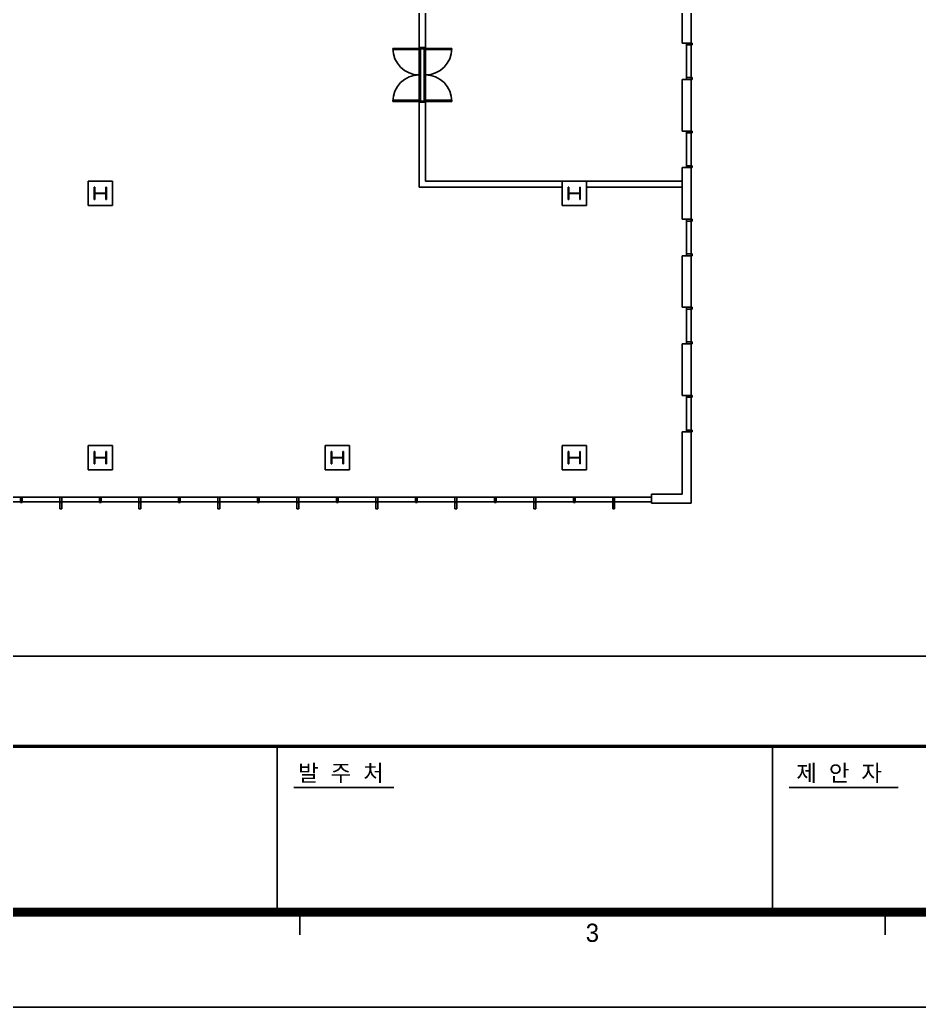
# Model space of a CAD drawing. Header units: millimetres. Extents: x 10479 to 135323, y 879012 to 965592.
# Drawn here: x 44529 to 74139, y 879012 to 911517 of the extents above; entities that cross this region are included whole.
import ezdxf
from ezdxf.enums import TextEntityAlignment as Align

# ---------------------------------------------------------------- set-up
doc = ezdxf.new("R2010")
doc.units = ezdxf.units.MM
doc.layers.add('$CHAR', color=3, linetype='Continuous')
doc.styles.add('군산', font='H2HDRM.TTF')
doc.styles.add('돋움', font='')
doc.styles.get('돋움').set_extended_font_data('Dotum')

# ---------------------------------------------------------------- blocks, each defined once
blk = doc.blocks.new('도각')
for p, q in [((84695, -41490), (162695, -41490)), ((84695, -41490), (162695, -41490)), ((110192, -45172), (110192, -41526)), ((121192, -45172), (121192, -41526)), ((112784, -42407), (110566, -42407)), ((123983, -42407), (121566, -42407)), ((84695, -45172), (162695, -45172)), ((84695, -45172), (162695, -45172)), ((110695, -45172), (110695, -45679)), ((123695, -45172), (123695, -45679))]:
    blk.add_line(p, q)
blk.add_lwpolyline([(81500, 11136), (165740, 11136), (165740, -47285), (81500, -47285)], close=True)
at = {"const_width": 203}
blk.add_lwpolyline([(162695, -45172), (162695, 8921), (84695, 8921), (84695, -45172)], close=True, dxfattribs=at)
at = {"color": 1}
blk.add_lwpolyline([(86695, 6921), (160695, 6921), (160695, -39490), (86695, -39490)], close=True, dxfattribs=at)
at = {"const_width": 70.9}
blk.add_lwpolyline([(84695, -41490), (162695, -41490)], dxfattribs=at)
at = {"style": '군산'}
for s, p in [('발  주  처', (110658, -42083)), ('제  안  자', (121724, -42083))]:
    blk.add_text(s, height=364.7, dxfattribs=at).set_placement(p, align=Align.MIDDLE_LEFT)
blk.add_text('3', height=405, dxfattribs=at).set_placement((117195, -45631), align=Align.MIDDLE_CENTER)
blk = doc.blocks.new('14F')
at = {"color": 8}
for p, q in [((-142318, 740942), (-142318, 737442)), ((-142318, 740942), (-142318, 737442)), ((-142118, 740942), (-142118, 737442)), ((-142118, 740942), (-142118, 737442)), ((-133668, 737592), (-133668, 739292)), ((-133368, 739292), (-133368, 737592)), ((-133368, 737592), (-133668, 737592)), ((-133338, 737592), (-133518, 737592)), ((-133518, 737592), (-133518, 737532)), ((-133518, 737592), (-133518, 736392)), ((-133368, 737592), (-133368, 736392)), ((-133338, 737532), (-133338, 737592)), ((-143189, 737412), (-142319, 737412)), ((-143189, 737412), (-142319, 737412)), ((-142319, 737377), (-143188, 737377)), ((-142319, 737377), (-143188, 737377)), ((-142319, 737442), (-142119, 737442)), ((-142119, 737442), (-142319, 737442)), ((-142319, 737442), (-142319, 737412)), ((-142119, 737442), (-142319, 737442)), ((-142319, 737442), (-142319, 737412)), ((-142319, 737412), (-142319, 735672)), ((-142319, 737412), (-142319, 735672)), ((-142319, 737412), (-142319, 737377)), ((-142319, 737412), (-142279, 737412)), ((-142319, 737412), (-142319, 737377)), ((-142319, 737412), (-142279, 737412)), ((-142279, 737412), (-142279, 735672)), ((-142279, 737412), (-142279, 735672)), ((-142279, 737412), (-142279, 737402)), ((-142279, 737412), (-142279, 737402)), ((-142279, 737402), (-142159, 737402)), ((-142279, 737402), (-142159, 737402)), ((-142159, 737402), (-142159, 737412)), ((-142159, 737412), (-142119, 737412)), ((-142159, 737402), (-142159, 737412)), ((-142159, 737412), (-142119, 737412)), ((-142159, 737402), (-142159, 735682)), ((-142159, 737402), (-142159, 735682)), ((-142119, 737412), (-142119, 737442)), ((-142119, 737412), (-142119, 737442)), ((-142119, 737412), (-142119, 735672)), ((-142119, 737412), (-142119, 735672)), ((-141249, 737412), (-142119, 737412)), ((-142119, 737412), (-142119, 737377)), ((-141249, 737412), (-142119, 737412)), ((-142119, 737412), (-142119, 737377)), ((-142119, 737377), (-141249, 737377)), ((-142119, 737377), (-141249, 737377)), ((-133518, 737532), (-133338, 737532)), ((-133668, 734692), (-133668, 736392)), ((-133668, 736392), (-133368, 736392)), ((-133338, 736452), (-133518, 736452)), ((-133518, 736452), (-133518, 736392)), ((-133518, 736392), (-133338, 736392)), ((-133368, 736392), (-133368, 734692)), ((-133338, 736392), (-133338, 736452)), ((-143189, 735672), (-142319, 735672)), ((-143189, 735672), (-142319, 735672)), ((-142319, 735707), (-143188, 735707)), ((-142319, 735707), (-143188, 735707)), ((-142319, 735672), (-142319, 735707)), ((-142319, 735672), (-142319, 735707)), ((-142319, 735642), (-142319, 735672)), ((-142319, 735672), (-142279, 735672)), ((-142319, 735642), (-142319, 735672)), ((-142319, 735672), (-142279, 735672)), ((-142319, 735642), (-142119, 735642)), ((-142119, 735642), (-142319, 735642)), ((-142119, 735642), (-142319, 735642)), ((-142318, 735642), (-142318, 732842)), ((-142279, 735672), (-142279, 735682)), ((-142279, 735682), (-142159, 735682)), ((-142279, 735672), (-142279, 735682)), ((-142279, 735682), (-142159, 735682)), ((-142159, 735682), (-142159, 735672)), ((-142159, 735682), (-142159, 735672)), ((-142159, 735672), (-142119, 735672)), ((-142159, 735672), (-142119, 735672)), ((-142119, 735672), (-142119, 735707)), ((-142119, 735707), (-141249, 735707)), ((-142119, 735672), (-142119, 735707)), ((-142119, 735707), (-141249, 735707)), ((-141249, 735672), (-142119, 735672)), ((-142119, 735672), (-142119, 735642)), ((-141249, 735672), (-142119, 735672)), ((-142119, 735672), (-142119, 735642)), ((-142118, 735642), (-142118, 733042)), ((-133368, 734692), (-133668, 734692)), ((-133338, 734692), (-133518, 734692)), ((-133518, 734692), (-133518, 734632)), ((-133518, 734692), (-133518, 733492)), ((-133518, 734632), (-133338, 734632)), ((-133368, 734692), (-133368, 733492)), ((-133338, 734632), (-133338, 734692)), ((-133668, 731792), (-133668, 733492)), ((-133668, 733492), (-133368, 733492)), ((-133338, 733552), (-133518, 733552)), ((-133518, 733552), (-133518, 733492)), ((-133518, 733492), (-133338, 733492)), ((-133368, 733492), (-133368, 731792)), ((-133338, 733492), (-133338, 733552)), ((-152418, 733042), (-153218, 733042)), ((-153218, 733042), (-153218, 732242)), ((-152418, 732242), (-152418, 733042)), ((-142118, 733042), (-137618, 733042)), ((-136818, 733042), (-137618, 733042)), ((-137618, 733042), (-137618, 732242)), ((-136818, 733042), (-133668, 733042)), ((-136818, 732242), (-136818, 733042)), ((-153018, 732842), (-153018, 732442)), ((-152997, 732842), (-153018, 732842)), ((-152997, 732648), (-152997, 732842)), ((-152618, 732842), (-152639, 732842)), ((-152639, 732842), (-152639, 732648)), ((-152618, 732442), (-152618, 732842)), ((-142318, 732842), (-137618, 732842)), ((-137418, 732842), (-137418, 732442)), ((-137397, 732842), (-137418, 732842)), ((-137397, 732648), (-137397, 732842)), ((-137018, 732842), (-137039, 732842)), ((-137039, 732842), (-137039, 732648)), ((-137018, 732442), (-137018, 732842)), ((-136818, 732842), (-133668, 732842)), ((-153018, 732442), (-152997, 732442)), ((-152639, 732648), (-152997, 732648)), ((-152997, 732442), (-152997, 732635)), ((-152997, 732635), (-152639, 732635)), ((-152639, 732635), (-152639, 732442)), ((-152639, 732442), (-152618, 732442)), ((-137418, 732442), (-137397, 732442)), ((-137039, 732648), (-137397, 732648)), ((-137397, 732442), (-137397, 732635)), ((-137397, 732635), (-137039, 732635)), ((-137039, 732635), (-137039, 732442)), ((-137039, 732442), (-137018, 732442)), ((-153218, 732242), (-152418, 732242)), ((-137618, 732242), (-136818, 732242)), ((-133368, 731792), (-133668, 731792)), ((-133338, 731792), (-133518, 731792)), ((-133518, 731792), (-133518, 731732)), ((-133518, 731792), (-133518, 730592)), ((-133518, 731732), (-133338, 731732)), ((-133368, 731792), (-133368, 730592)), ((-133338, 731732), (-133338, 731792)), ((-133668, 728892), (-133668, 730592)), ((-133668, 730592), (-133368, 730592)), ((-133338, 730652), (-133518, 730652)), ((-133518, 730652), (-133518, 730592)), ((-133518, 730592), (-133338, 730592)), ((-133368, 730592), (-133368, 728892)), ((-133338, 730592), (-133338, 730652)), ((-133368, 728892), (-133668, 728892)), ((-133338, 728892), (-133518, 728892)), ((-133518, 728892), (-133518, 728832)), ((-133518, 728892), (-133518, 727692)), ((-133518, 728832), (-133338, 728832)), ((-133368, 728892), (-133368, 727692)), ((-133338, 728832), (-133338, 728892)), ((-133668, 725992), (-133668, 727692)), ((-133668, 727692), (-133368, 727692)), ((-133338, 727752), (-133518, 727752)), ((-133518, 727752), (-133518, 727692)), ((-133518, 727692), (-133338, 727692)), ((-133368, 727692), (-133368, 725992)), ((-133338, 727692), (-133338, 727752)), ((-133368, 725992), (-133668, 725992)), ((-133338, 725992), (-133518, 725992)), ((-133518, 725992), (-133518, 725932)), ((-133518, 725992), (-133518, 724792)), ((-133518, 725932), (-133338, 725932)), ((-133368, 725992), (-133368, 724792)), ((-133338, 725932), (-133338, 725992)), ((-133368, 724792), (-133668, 724792)), ((-133668, 724792), (-133668, 722742)), ((-133338, 724852), (-133518, 724852)), ((-133518, 724852), (-133518, 724792)), ((-133518, 724792), (-133338, 724792)), ((-133368, 722442), (-133368, 724792)), ((-133338, 724792), (-133338, 724852)), ((-152418, 724342), (-153218, 724342)), ((-153218, 724342), (-153218, 723542)), ((-152418, 723542), (-152418, 724342)), ((-144618, 724342), (-145418, 724342)), ((-145418, 724342), (-145418, 723542)), ((-144618, 723542), (-144618, 724342)), ((-136818, 724342), (-137618, 724342)), ((-137618, 724342), (-137618, 723542)), ((-136818, 723542), (-136818, 724342)), ((-153018, 724142), (-153018, 723742)), ((-152997, 724142), (-153018, 724142)), ((-152997, 723948), (-152997, 724142)), ((-152639, 723948), (-152997, 723948)), ((-152997, 723742), (-152997, 723935)), ((-152997, 723935), (-152639, 723935)), ((-152618, 724142), (-152639, 724142)), ((-152639, 724142), (-152639, 723948)), ((-152639, 723935), (-152639, 723742)), ((-152618, 723742), (-152618, 724142)), ((-145218, 724142), (-145218, 723742)), ((-145197, 724142), (-145218, 724142)), ((-145197, 723948), (-145197, 724142)), ((-144839, 723948), (-145197, 723948)), ((-145197, 723742), (-145197, 723935)), ((-145197, 723935), (-144839, 723935)), ((-144818, 724142), (-144839, 724142)), ((-144839, 724142), (-144839, 723948)), ((-144839, 723935), (-144839, 723742)), ((-144818, 723742), (-144818, 724142)), ((-137418, 724142), (-137418, 723742)), ((-137397, 724142), (-137418, 724142)), ((-137397, 723948), (-137397, 724142)), ((-137039, 723948), (-137397, 723948)), ((-137397, 723742), (-137397, 723935)), ((-137397, 723935), (-137039, 723935)), ((-137018, 724142), (-137039, 724142)), ((-137039, 724142), (-137039, 723948)), ((-137039, 723935), (-137039, 723742)), ((-137018, 723742), (-137018, 724142)), ((-153018, 723742), (-152997, 723742)), ((-152639, 723742), (-152618, 723742)), ((-145218, 723742), (-145197, 723742)), ((-144839, 723742), (-144818, 723742)), ((-137418, 723742), (-137397, 723742)), ((-137039, 723742), (-137018, 723742)), ((-153218, 723542), (-152418, 723542)), ((-145418, 723542), (-144618, 723542)), ((-137618, 723542), (-136818, 723542)), ((-167468, 722642), (-134678, 722642)), ((-155388, 722642), (-155448, 722642)), ((-155448, 722642), (-155448, 722462)), ((-155388, 722462), (-155388, 722642)), ((-154088, 722642), (-154148, 722642)), ((-154148, 722642), (-154148, 722462)), ((-154088, 722462), (-154088, 722642)), ((-152788, 722642), (-152848, 722642)), ((-152848, 722642), (-152848, 722462)), ((-152788, 722462), (-152788, 722642)), ((-151488, 722642), (-151548, 722642)), ((-151548, 722642), (-151548, 722462)), ((-151488, 722462), (-151488, 722642)), ((-150188, 722642), (-150248, 722642)), ((-150248, 722642), (-150248, 722462)), ((-150188, 722462), (-150188, 722642)), ((-148888, 722642), (-148948, 722642)), ((-148948, 722642), (-148948, 722462)), ((-148888, 722462), (-148888, 722642)), ((-147588, 722642), (-147648, 722642)), ((-147648, 722642), (-147648, 722462)), ((-147588, 722462), (-147588, 722642)), ((-146288, 722642), (-146348, 722642)), ((-146348, 722642), (-146348, 722462)), ((-146288, 722462), (-146288, 722642)), ((-144988, 722642), (-145048, 722642)), ((-145048, 722642), (-145048, 722462)), ((-144988, 722462), (-144988, 722642)), ((-143688, 722642), (-143748, 722642)), ((-143748, 722642), (-143748, 722462)), ((-143688, 722462), (-143688, 722642)), ((-142388, 722642), (-142448, 722642)), ((-142448, 722642), (-142448, 722462)), ((-142388, 722462), (-142388, 722642)), ((-141088, 722642), (-141148, 722642)), ((-141148, 722642), (-141148, 722462)), ((-141088, 722462), (-141088, 722642)), ((-139788, 722642), (-139848, 722642)), ((-139848, 722642), (-139848, 722462)), ((-139788, 722462), (-139788, 722642)), ((-138488, 722642), (-138548, 722642)), ((-138548, 722642), (-138548, 722462)), ((-138488, 722462), (-138488, 722642)), ((-137188, 722642), (-137248, 722642)), ((-137248, 722642), (-137248, 722462)), ((-137188, 722462), (-137188, 722642)), ((-135888, 722642), (-135948, 722642)), ((-135948, 722642), (-135948, 722462)), ((-135888, 722462), (-135888, 722642)), ((-133668, 722742), (-134678, 722742)), ((-134678, 722742), (-134678, 722442)), ((-167468, 722492), (-134678, 722492)), ((-155448, 722462), (-155388, 722462)), ((-154148, 722462), (-154088, 722462)), ((-154088, 722462), (-154148, 722462)), ((-154148, 722462), (-154148, 722262)), ((-154088, 722262), (-154088, 722462)), ((-152848, 722462), (-152788, 722462)), ((-151548, 722462), (-151488, 722462)), ((-151488, 722462), (-151548, 722462)), ((-151548, 722462), (-151548, 722262)), ((-151488, 722262), (-151488, 722462)), ((-150248, 722462), (-150188, 722462)), ((-148948, 722462), (-148888, 722462)), ((-148888, 722462), (-148948, 722462)), ((-148948, 722462), (-148948, 722262)), ((-148888, 722262), (-148888, 722462)), ((-147648, 722462), (-147588, 722462)), ((-146348, 722462), (-146288, 722462)), ((-146288, 722462), (-146348, 722462)), ((-146348, 722462), (-146348, 722262)), ((-146288, 722262), (-146288, 722462)), ((-145048, 722462), (-144988, 722462)), ((-143748, 722462), (-143688, 722462)), ((-143688, 722462), (-143748, 722462)), ((-143748, 722462), (-143748, 722262)), ((-143688, 722262), (-143688, 722462)), ((-142448, 722462), (-142388, 722462)), ((-141148, 722462), (-141088, 722462)), ((-141088, 722462), (-141148, 722462)), ((-141148, 722462), (-141148, 722262)), ((-141088, 722262), (-141088, 722462)), ((-139848, 722462), (-139788, 722462)), ((-138548, 722462), (-138488, 722462)), ((-138488, 722462), (-138548, 722462)), ((-138548, 722462), (-138548, 722262)), ((-138488, 722262), (-138488, 722462)), ((-137248, 722462), (-137188, 722462)), ((-135948, 722462), (-135888, 722462)), ((-135888, 722462), (-135948, 722462)), ((-135948, 722462), (-135948, 722262)), ((-135888, 722262), (-135888, 722462)), ((-134678, 722442), (-133368, 722442)), ((-154148, 722262), (-154088, 722262)), ((-151548, 722262), (-151488, 722262)), ((-148948, 722262), (-148888, 722262)), ((-146348, 722262), (-146288, 722262)), ((-143748, 722262), (-143688, 722262)), ((-141148, 722262), (-141088, 722262)), ((-138548, 722262), (-138488, 722262)), ((-135948, 722262), (-135888, 722262))]:
    blk.add_line(p, q, dxfattribs=at)
for centre, radius, start, end in [((-142319, 737412), 870, 180, 270), ((-142319, 737412), 870, 180, 270), ((-142049, 737412), 1140, 180, 181.7594), ((-142049, 737412), 1140, 180, 181.7594), ((-142119, 737412), 870, 270, 0), ((-142119, 737412), 870, 270, 0), ((-142389, 737412), 1140, 358.2406, 0), ((-142389, 737412), 1140, 358.2406, 0), ((-142319, 735672), 870, 90, 180), ((-142319, 735672), 870, 90, 180), ((-142119, 735672), 870, 0, 90), ((-142119, 735672), 870, 0, 90), ((-142049, 735672), 1140, 178.2406, 180), ((-142049, 735672), 1140, 178.2406, 180), ((-142389, 735672), 1140, 0, 1.7594), ((-142389, 735672), 1140, 0, 1.7594)]:
    blk.add_arc(centre, radius, start, end, dxfattribs=at)
at = {"color": 8, "linetype": 'ByBlock', "ltscale": 0.1, "style": '돋움'}
for tag, p in [('HRD기획팀', (-160032, 780698, 0)), ('그룹HR팀', (-166987, 780698, 0)), ('인재전략팀', (-162409, 780698, 0)), ('기업문화팀', (-157519, 780698, 0)), ('뷰티교육팀', (-152663, 780698, 0)), ('자산관리팀', (-147978, 780698, 0)), ('법무팀', (-145354, 780698, 0)), ('특허팀', (-142261, 780698, 0)), ('상표팀', (-139438, 780698, 0))]:
    blk.add_attdef(tag, text='', height=356, rotation=90, dxfattribs=at).set_placement(p, align=Align.MIDDLE_CENTER)
at = {"color": 8, "style": '돋움'}
blk.add_attdef('1', text='', height=420, rotation=180, dxfattribs=at).set_placement((-143911, 758189), align=Align.MIDDLE)

msp = doc.modelspace()

# ---------------------------------------------------------------- block references
at = {"layer": '$CHAR', "color": 1}
msp.add_blockref('14F', (200000, 173159.8), dxfattribs=at)
at = {"xscale": 1.482, "yscale": 1.482, "zscale": 1.482}
msp.add_blockref('도각', (-110303.8, 949088.5), dxfattribs=at)

doc.saveas('drawing.dxf')
